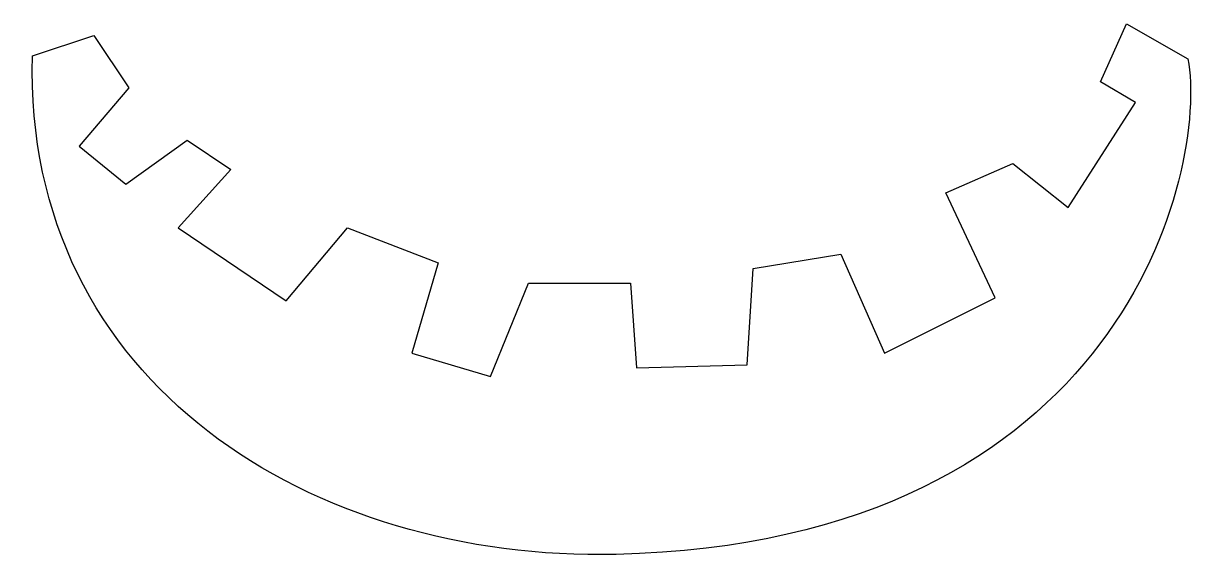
# Model space of a CAD drawing. Header units: centimetres. Extents: x -8.9 to 9.1, y -4.1 to 4.
import ezdxf

# ---------------------------------------------------------------- set-up
doc = ezdxf.new("R2010")
doc.units = ezdxf.units.CM
doc.header["$MEASUREMENT"] = 0
doc.layers.add('Camada 1', color=7, linetype='Continuous')

msp = doc.modelspace()

# ---------------------------------------------------------------- linework, layer by layer
at = {"layer": 'Camada 1'}
msp.add_open_spline([(-8.7998, 3.54923), (-8.93289, -1.4619), (-4.51442, -4.13927), (0.0694, -4.03397), (0.0694, -4.03397), (7.78558, -3.85667), (9.07161, 1.81962), (8.76115, 3.50478), (8.76115, 3.50478), (8.76115, 3.50478), (7.82997, 4.03696), (7.82997, 4.03696), (7.82997, 4.03696), (7.82997, 4.03696), (7.43085, 3.15005), (7.43085, 3.15005), (7.43085, 3.15005), (7.43085, 3.15005), (7.96295, 2.83959), (7.96295, 2.83959), (7.96295, 2.83959), (7.96295, 2.83959), (6.94301, 1.2432), (6.94301, 1.2432), (6.94301, 1.2432), (6.94301, 1.2432), (6.10044, 1.90839), (6.10044, 1.90839), (6.10044, 1.90839), (6.10044, 1.90839), (5.08042, 1.46492), (5.08042, 1.46492), (5.08042, 1.46492), (5.08042, 1.46492), (5.83432, -0.13147), (5.83432, -0.13147), (5.83432, -0.13147), (5.83432, -0.13147), (4.14922, -0.97414), (4.14922, -0.97414), (4.14922, -0.97414), (4.14922, -0.97414), (3.484, 0.53354), (3.484, 0.53354), (3.484, 0.53354), (3.484, 0.53354), (2.1536, 0.31179), (2.1536, 0.31179), (2.1536, 0.31179), (2.1536, 0.31179), (2.06486, -1.15162), (2.06486, -1.15162), (2.06486, -1.15162), (2.06486, -1.15162), (0.37976, -1.19591), (0.37976, -1.19591), (0.37976, -1.19591), (0.37976, -1.19591), (0.29112, 0.0902), (0.29112, 0.0902), (0.29112, 0.0902), (0.29112, 0.0902), (-1.26103, 0.0902), (-1.26103, 0.0902), (-1.26103, 0.0902), (-1.26103, 0.0902), (-1.83758, -1.32892), (-1.83758, -1.32892), (-1.83758, -1.32892), (-1.83758, -1.32892), (-3.03487, -0.97419), (-3.03487, -0.97419), (-3.03487, -0.97419), (-3.03487, -0.97419), (-2.63577, 0.40048), (-2.63577, 0.40048), (-2.63577, 0.40048), (-2.63577, 0.40048), (-4.01052, 0.93266), (-4.01052, 0.93266), (-4.01052, 0.93266), (-4.01052, 0.93266), (-4.94172, -0.176), (-4.94172, -0.176), (-4.94172, -0.176), (-4.94172, -0.176), (-6.58259, 0.93266), (-6.58259, 0.93266), (-6.58259, 0.93266), (-6.58259, 0.93266), (-5.78432, 1.81957), (-5.78432, 1.81957), (-5.78432, 1.81957), (-5.78432, 1.81957), (-6.44948, 2.26311), (-6.44948, 2.26311), (-6.44948, 2.26311), (-6.44948, 2.26311), (-7.38076, 1.5979), (-7.38076, 1.5979), (-7.38076, 1.5979), (-7.38076, 1.5979), (-8.09032, 2.1744), (-8.09032, 2.1744), (-8.09032, 2.1744), (-8.09032, 2.1744), (-7.33642, 3.06131), (-7.33642, 3.06131), (-7.33642, 3.06131), (-7.33642, 3.06131), (-7.8686, 3.8595), (-7.8686, 3.8595), (-7.8686, 3.8595), (-7.8686, 3.8595), (-8.7998, 3.54923), (-8.7998, 3.54923)], degree=3, knots=[0, 0, 0, 0, 0.03333333, 0.03333333, 0.03333333, 0.03333333, 0.06666667, 0.06666667, 0.06666667, 0.06666667, 0.1, 0.1, 0.1, 0.1, 0.13333333, 0.13333333, 0.13333333, 0.13333333, 0.16666667, 0.16666667, 0.16666667, 0.16666667, 0.2, 0.2, 0.2, 0.2, 0.23333333, 0.23333333, 0.23333333, 0.23333333, 0.26666667, 0.26666667, 0.26666667, 0.26666667, 0.3, 0.3, 0.3, 0.3, 0.33333333, 0.33333333, 0.33333333, 0.33333333, 0.36666667, 0.36666667, 0.36666667, 0.36666667, 0.4, 0.4, 0.4, 0.4, 0.43333333, 0.43333333, 0.43333333, 0.43333333, 0.46666667, 0.46666667, 0.46666667, 0.46666667, 0.5, 0.5, 0.5, 0.5, 0.53333333, 0.53333333, 0.53333333, 0.53333333, 0.56666667, 0.56666667, 0.56666667, 0.56666667, 0.6, 0.6, 0.6, 0.6, 0.63333333, 0.63333333, 0.63333333, 0.63333333, 0.66666667, 0.66666667, 0.66666667, 0.66666667, 0.7, 0.7, 0.7, 0.7, 0.73333333, 0.73333333, 0.73333333, 0.73333333, 0.76666667, 0.76666667, 0.76666667, 0.76666667, 0.8, 0.8, 0.8, 0.8, 0.83333333, 0.83333333, 0.83333333, 0.83333333, 0.86666667, 0.86666667, 0.86666667, 0.86666667, 0.9, 0.9, 0.9, 0.9, 0.93333333, 0.93333333, 0.93333333, 0.93333333, 1, 1, 1, 1], dxfattribs=at)

doc.saveas('drawing.dxf')
